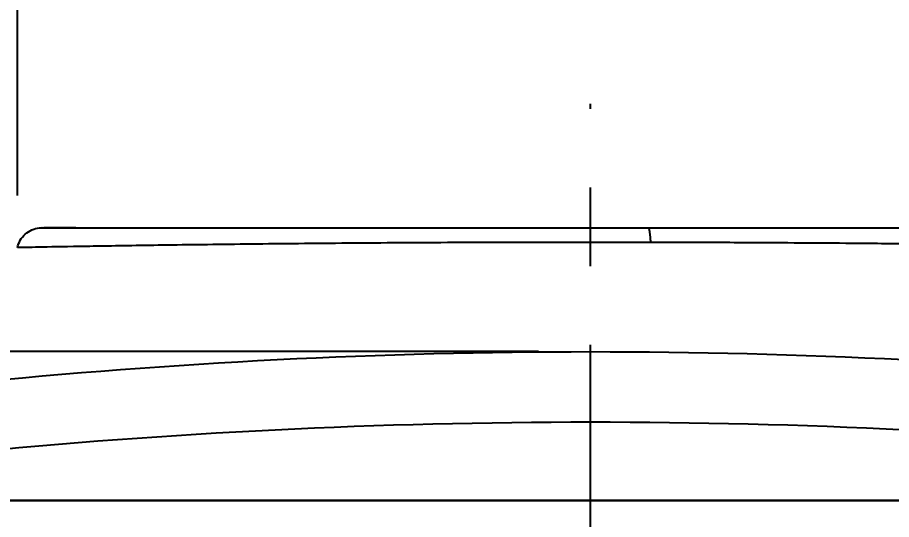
# Model space of a CAD drawing. Header units: millimetres. Extents: x 4900 to 5740, y 840 to 1434.
# Drawn here: x 5012.62 to 5047.87, y 1208.86 to 1229.12 of the extents above; entities that cross this region are included whole.
import ezdxf

# ---------------------------------------------------------------- set-up
doc = ezdxf.new("R2010")
doc.units = ezdxf.units.MM
doc.linetypes.add('CENTERX2', pattern=[101.6, 63.5, -12.7, 12.7, -12.7])
doc.layers.add('CENTER', color=1, linetype='CENTERX2')
doc.layers.add('DIM', color=3, linetype='Continuous')
doc.styles.get("Standard").update_dxf_attribs({"font": 'arial.ttf'})
doc.dimstyles.new('사본 ISO-25', dxfattribs={"dimtxt": 7, "dimasz": 7, "dimexe": 2.1, "dimexo": 2.1, "dimgap": 2, "dimtad": 1, "dimtih": 1, "dimtoh": 1, "dimdec": 1, "dimdsep": 46, "dimtxsty": 'Standard', "dimcen": 0, "dimclrd": 3, "dimclre": 3, "dimclrt": 4, "dimazin": 2, "dimtp": 0.1, "dimtm": 0.1, "dimtfac": 0.714286, "dimtdec": 1, "dimtmove": 0, "dimatfit": 3, "dimfxl": 1, "dimarcsym": 0})

# ---------------------------------------------------------------- blocks, each defined once
blk = doc.blocks.new('*D39')
at = {"layer": 'DIM', "color": 3, "lineweight": -2, "transparency": 16777216}
for p, q in [((5011.585, 1220.631), (4966.118, 1220.631)), ((4968.218, 1214.631), (4968.218, 1150.696)), ((4968.218, 1076.633), (4968.218, 1140.569)), ((5006.698, 1070.633), (4966.118, 1070.633))]:
    blk.add_line(p, q, dxfattribs=at)
at = {"layer": 'DIM', "color": 3, "transparency": 16777216}
for points in [[(4967.218, 1214.631), (4969.218, 1214.631), (4968.218, 1220.631)], [(4967.218, 1076.633), (4969.218, 1076.633), (4968.218, 1070.633)]]:
    blk.add_solid(points, dxfattribs=at)
at = {"layer": 'DIM', "color": 4, "transparency": 16777216, "insert": (4968.218, 1145.632), "char_height": 6, "attachment_point": 5}
blk.add_mtext('150', dxfattribs=at)
blk = doc.blocks.new('*D77')
at = {"layer": 'DIM', "color": 3, "lineweight": -2, "transparency": 16777216}
for p, q in [((5033.635, 1215.633), (4986.118, 1215.633)), ((4988.218, 1209.633), (4988.218, 1148.197)), ((4988.218, 1076.633), (4988.218, 1138.07)), ((4989.504, 1070.633), (4990.318, 1070.633))]:
    blk.add_line(p, q, dxfattribs=at)
at = {"layer": 'DIM', "color": 3, "transparency": 16777216}
for points in [[(4987.218, 1209.633), (4989.218, 1209.633), (4988.218, 1215.633)], [(4987.218, 1076.633), (4989.218, 1076.633), (4988.218, 1070.633)]]:
    blk.add_solid(points, dxfattribs=at)
at = {"layer": 'DIM', "color": 4, "transparency": 16777216, "insert": (4988.218, 1143.133), "char_height": 6, "attachment_point": 5}
blk.add_mtext('145', dxfattribs=at)
blk = doc.blocks.new('*D81')
at = {"layer": 'DIM', "color": 3, "lineweight": -2, "transparency": 16777216}
for p, q in [((5003.518, 1211.731), (5003.518, 1262.731)), ((5067.951, 1211.731), (5067.951, 1262.731)), ((5009.518, 1260.631), (5025.938, 1260.631)), ((5061.951, 1260.631), (5045.531, 1260.631))]:
    blk.add_line(p, q, dxfattribs=at)
at = {"layer": 'DIM', "color": 3, "transparency": 16777216}
for points in [[(5009.518, 1261.631), (5009.518, 1259.631), (5003.518, 1260.631)], [(5061.951, 1261.631), (5061.951, 1259.631), (5067.951, 1260.631)]]:
    blk.add_solid(points, dxfattribs=at)
at = {"layer": 'DIM', "color": 4, "transparency": 16777216, "insert": (5035.735, 1260.631), "char_height": 6, "attachment_point": 5}
blk.add_mtext('64.4', dxfattribs=at)
blk = doc.blocks.new('*D82')
at = {"layer": 'DIM', "color": 3, "lineweight": -2, "transparency": 16777216}
for p, q in [((5012.616, 1221.931), (5012.616, 1242.731)), ((5058.852, 1221.93), (5058.852, 1242.731)), ((5018.616, 1240.631), (5025.851, 1240.631)), ((5052.852, 1240.631), (5045.617, 1240.631))]:
    blk.add_line(p, q, dxfattribs=at)
at = {"layer": 'DIM', "color": 3, "transparency": 16777216}
for points in [[(5018.616, 1241.631), (5018.616, 1239.631), (5012.616, 1240.631)], [(5052.852, 1241.631), (5052.852, 1239.631), (5058.852, 1240.631)]]:
    blk.add_solid(points, dxfattribs=at)
at = {"layer": 'DIM', "color": 4, "transparency": 16777216, "insert": (5035.734, 1240.631), "char_height": 6, "attachment_point": 5}
blk.add_mtext('46.2', dxfattribs=at)

msp = doc.modelspace()

# ---------------------------------------------------------------- linework, layer by layer
at = {"extrusion": (0, 1, 0)}
for p, q in [((5061.191, 1209.631), (5010.278, 1209.631)), ((5010.279, 1209.631), (5061.19, 1209.631))]:
    msp.add_line(p, q, dxfattribs=at)
for points, knots in [([(5012.618, 1219.831), (5012.639, 1219.934), (5012.677, 1220.035), (5012.782, 1220.219), (5012.85, 1220.303), (5013.008, 1220.446), (5013.1, 1220.505), (5013.295, 1220.59), (5013.4, 1220.617), (5013.532, 1220.629), (5013.558, 1220.631), (5013.586, 1220.631), (5013.589, 1220.631), (5013.593, 1220.631), (5013.595, 1220.631), (5013.597, 1220.631), (5013.597, 1220.631), (5013.598, 1220.631), (5013.598, 1220.631), (5013.598, 1220.631), (5013.598, 1220.631), (5013.598, 1220.631), (5013.598, 1220.631), (5013.598, 1220.631), (5013.598, 1220.631), (5013.599, 1220.631), (5013.598, 1220.631), (5013.598, 1220.631)], [0.0000368, 0.0000368, 0.0000368, 0.0000368, 0.0316508, 0.0316508, 0.0634565, 0.0634565, 0.0954329, 0.0954329, 0.1272281, 0.1272281, 0.1350796, 0.1350796, 0.1358151, 0.1358151, 0.1363668, 0.1363668, 0.1364702, 0.1364702, 0.1364946, 0.1364946, 0.1365068, 0.1365068, 0.136531, 0.136531, 0.1365807, 0.1365807, 0.1381111, 0.1381111, 0.1381111, 0.1381111]), ([(5013.606, 1220.631), (5013.604, 1220.631), (5013.602, 1220.631), (5013.6, 1220.631), (5013.599, 1220.631), (5013.599, 1220.631), (5013.599, 1220.631), (5013.599, 1220.631), (5013.599, 1220.631), (5013.598, 1220.631), (5013.598, 1220.631), (5013.598, 1220.631), (5013.598, 1220.631), (5013.598, 1220.631), (5013.598, 1220.631), (5013.598, 1220.631), (5013.598, 1220.631), (5013.599, 1220.631), (5013.599, 1220.631), (5013.601, 1220.631), (5013.603, 1220.631), (5013.619, 1220.631), (5013.643, 1220.631), (5013.789, 1220.631), (5014.011, 1220.631), (5014.951, 1220.631), (5015.966, 1220.631), (5018.608, 1220.631), (5020.256, 1220.631), (5022.552, 1220.631), (5022.992, 1220.631), (5023.443, 1220.631)], [0, 0, 0, 0, 0.000493, 0.000493, 0.000691, 0.000691, 0.000715, 0.000715, 0.000732, 0.000732, 0.000782, 0.000782, 0.001324, 0.001324, 0.002361, 0.002361, 0.007096, 0.007096, 0.021301, 0.021301, 0.063918, 0.063918, 0.191816, 0.191816, 0.576772, 0.576772, 1.304198, 1.304198, 2.016847, 2.016847, 2.179904, 2.179904, 2.179904, 2.179904]), ([(5014.968, 1220.631), (5014.89, 1220.631), (5014.815, 1220.631), (5014.743, 1220.631), (5014.658, 1220.631), (5014.578, 1220.631), (5014.503, 1220.631), (5014.095, 1220.631), (5013.823, 1220.631), (5013.693, 1220.631), (5013.689, 1220.631), (5013.685, 1220.631), (5013.681, 1220.631)], [0.35385197, 0.35385197, 0.35385197, 0.35385197, 0.36363636, 0.36363636, 0.36363636, 0.37519407, 0.37519407, 0.37519407, 0.43751744, 0.43751744, 0.43751744, 0.439542, 0.439542, 0.439542, 0.439542]), ([(5024.105, 1220.631), (5026.131, 1220.631), (5028.393, 1220.631), (5033.1, 1220.631), (5035.613, 1220.631), (5038.047, 1220.631)], [0, 0, 0, 0, 0.715824, 0.715824, 1.450386, 1.450386, 1.450386, 1.450386]), ([(5038.047, 1220.631), (5038.056, 1220.631), (5038.069, 1220.621), (5038.079, 1220.598), (5038.09, 1220.573), (5038.099, 1220.533), (5038.108, 1220.479), (5038.117, 1220.426), (5038.125, 1220.359), (5038.132, 1220.284), (5038.139, 1220.209), (5038.144, 1220.125), (5038.148, 1220.04)], [0.008157, 0.008157, 0.008157, 0.008157, 0.2354314, 0.2354314, 0.2354314, 0.4903747, 0.4903747, 0.4903747, 0.7453181, 0.7453181, 0.7453181, 1, 1, 1, 1]), ([(5038.047, 1220.631), (5040.38, 1220.631), (5042.702, 1220.631), (5046.964, 1220.631), (5048.959, 1220.631), (5051.189, 1220.631), (5051.679, 1220.631), (5052.144, 1220.631)], [0, 0, 0, 0, 0.70365, 0.70365, 1.404578, 1.404578, 1.613463, 1.613463, 1.613463, 1.613463]), ([(5038.148, 1220.04), (5036.631, 1220.043), (5033.566, 1220.044), (5029.108, 1220.029), (5024.873, 1219.999), (5021.691, 1219.967), (5019.428, 1219.939), (5017.398, 1219.911), (5015.254, 1219.878), (5013.509, 1219.847), (5012.736, 1219.833), (5012.618, 1219.83), (5012.618, 1219.83)], [0, 0, 0, 0, 0.1035483, 0.2070967, 0.310645, 0.4141933, 0.4659675, 0.5177417, 0.62129, 0.7248383, 0.8283867, 0.8826274, 0.8826274, 0.8826274, 0.8826274]), ([(5058.291, 1219.841), (5058.18, 1219.843), (5058.052, 1219.845), (5057.908, 1219.848), (5057.839, 1219.849), (5057.766, 1219.85), (5057.689, 1219.852), (5057.455, 1219.856), (5057.186, 1219.861), (5056.883, 1219.866), (5056.672, 1219.869), (5056.445, 1219.873), (5056.205, 1219.877), (5055.854, 1219.883), (5055.474, 1219.889), (5055.06, 1219.895), (5054.931, 1219.897), (5054.799, 1219.9), (5054.663, 1219.902), (5054.364, 1219.906), (5054.051, 1219.911), (5053.723, 1219.916), (5053.245, 1219.923), (5052.738, 1219.93), (5052.207, 1219.937), (5052.049, 1219.939), (5051.89, 1219.941), (5051.728, 1219.943), (5051.345, 1219.947), (5050.95, 1219.952), (5050.542, 1219.957), (5049.962, 1219.964), (5049.357, 1219.971), (5048.728, 1219.977), (5048.538, 1219.979), (5048.346, 1219.981), (5048.152, 1219.983), (5047.704, 1219.988), (5047.246, 1219.992), (5046.782, 1219.996), (5045.449, 1220.007), (5044.059, 1220.016), (5042.614, 1220.024), (5041.661, 1220.03), (5040.682, 1220.034), (5039.692, 1220.037), (5039.18, 1220.038), (5038.665, 1220.04), (5038.148, 1220.04)], [0, 0, 0, 0, 0.053253, 0.053253, 0.053253, 0.0788125, 0.0788125, 0.0788125, 0.15684, 0.15684, 0.15684, 0.2110441, 0.2110441, 0.2110441, 0.2899397, 0.2899397, 0.2899397, 0.3146036, 0.3146036, 0.3146036, 0.3688353, 0.3688353, 0.3688353, 0.4477309, 0.4477309, 0.4477309, 0.4711162, 0.4711162, 0.4711162, 0.5266265, 0.5266265, 0.5266265, 0.6055221, 0.6055221, 0.6055221, 0.6294024, 0.6294024, 0.6294024, 0.6844177, 0.6844177, 0.6844177, 0.8422088, 0.8422088, 0.8422088, 0.9462383, 0.9462383, 0.9462383, 1, 1, 1, 1])]:
    msp.add_open_spline(points, degree=3, knots=knots)
for points in [[(5013.606, 1220.631), (5013.605, 1220.631), (5013.605, 1220.631), (5013.606, 1220.631)], [(5023.442, 1220.631), (5023.661, 1220.631), (5023.882, 1220.631), (5024.105, 1220.631)], [(5038.047, 1220.631), (5038.047, 1220.631), (5038.047, 1220.631), (5038.047, 1220.631)], [(5038.048, 1220.631), (5038.048, 1220.631), (5038.048, 1220.631), (5038.048, 1220.631)], [(5010.455, 1214.35), (5027.295, 1216.061), (5044.174, 1216.061), (5061.014, 1214.35)], [(5035.735, 1212.784), (5027.251, 1212.784), (5018.767, 1212.367), (5010.294, 1211.521)], [(5061.175, 1211.521), (5052.702, 1212.367), (5044.218, 1212.784), (5035.735, 1212.784)]]:
    msp.add_open_spline(points, degree=3)
at = {"layer": 'CENTER', "ltscale": 0.25}
msp.add_line((5035.735, 1047.631), (5035.735, 1225.631), dxfattribs=at)

# ---------------------------------------------------------------- dimensions: what is measured, and where the dimension line sits
at = {"layer": 'DIM'}
for base, p1, p2, picture, middle in [((5003.518, 1260.631), (5067.951, 1209.631), (5003.518, 1209.631), '*D81', (5035.735, 1260.631)), ((5058.852, 1240.631), (5012.616, 1219.831), (5058.852, 1219.83), '*D82', (5035.734, 1240.631))]:
    dim = msp.add_linear_dim(base=base, p1=p1, p2=p2, dimstyle='사본 ISO-25', override={"dimtxt": 6, "dimasz": 6, "dimtad": 0}, dxfattribs=at)
    dim.commit()
    dim.dimension.update_dxf_attribs({"geometry": picture, "text_midpoint": middle})
for base, p1, p2, picture, middle in [((4968.218, 1070.633), (5013.685, 1220.631), (5008.798, 1070.633), '*D39', (4968.218, 1145.632)), ((4988.218, 1070.633), (5035.735, 1215.633), (4987.404, 1070.633), '*D77', (4988.218, 1143.133))]:
    dim = msp.add_linear_dim(base=base, p1=p1, p2=p2, angle=90, dimstyle='사본 ISO-25', override={"dimtxt": 6, "dimasz": 6, "dimtad": 0}, dxfattribs=at)
    dim.commit()
    dim.dimension.update_dxf_attribs({"geometry": picture, "text_midpoint": middle})

doc.saveas('drawing.dxf')
